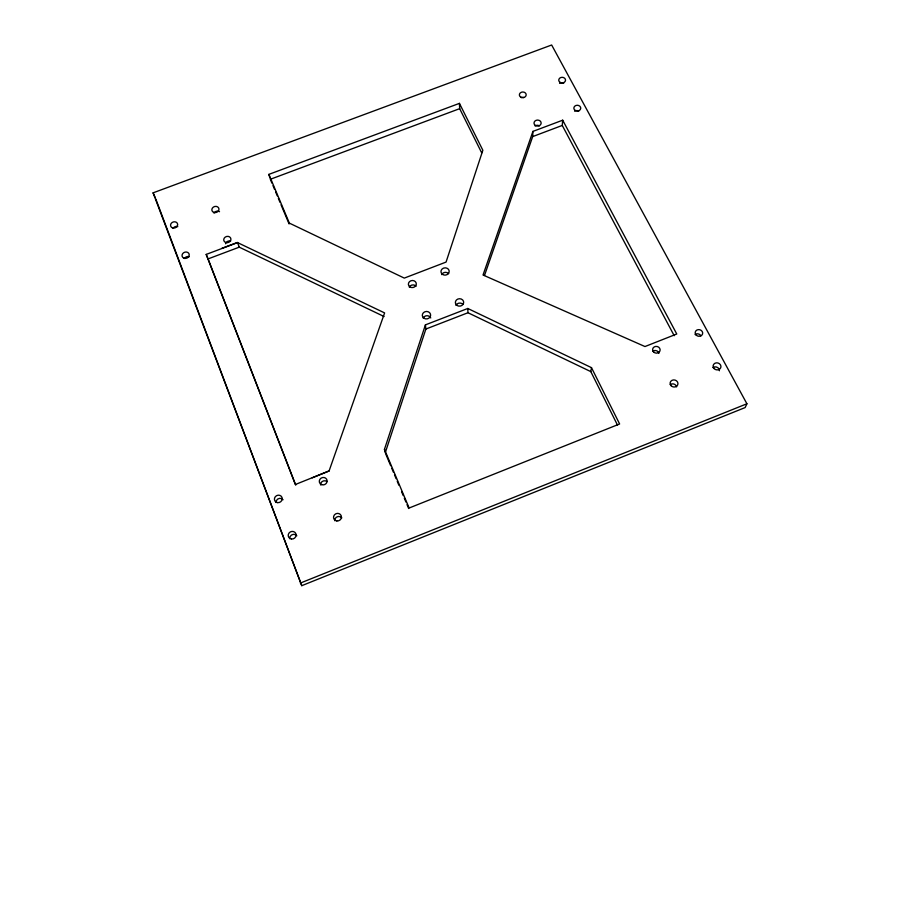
<?xml version="1.0" encoding="UTF-8"?>
<svg xmlns="http://www.w3.org/2000/svg" width="900" height="900" viewBox="0 0 900 900"><rect width="100%" height="100%" fill="white"/><g stroke="black" fill="none" stroke-linecap="round" stroke-linejoin="round"><path stroke-width="1.35" d="M484.493 275.49L532.688 136.586L532.924 131.4L562.691 120.195L676.766 334.001L644.974 346.545L483.03 275.006L532.924 131.4M674.201 335.7L562.264 125.438L562.691 120.195M617.501 425.126L590.816 371.621L591.48 367.65L467.786 308.475L425.407 324.877L384.457 449.348L385.245 452.79L425.88 329.04L425.407 324.877M328.984 471.24L384.604 312.919L237.566 242.606L206.19 254.419L295.358 484.504L328.905 471.026L312.221 477.844M746.91 403.774L745.144 407.565L301.77 585.675L153.09 192.847L551.655 45L746.91 403.774L300.353 583.076M425.88 329.04L467.966 312.739L590.816 371.621M221.861 248.321L237.487 242.426M206.19 254.419L208.08 258.907L239.243 247.162L384.086 316.541M532.688 136.586L562.264 125.438M268.875 174.375L459.428 103.365L482.85 150.255L446.062 262.08L404.291 278.1L289.35 223.11L268.875 174.375L269.955 178.054M459.428 103.365L459.664 108.664L270.315 179.291L271.924 183.116M591.48 367.65L619.616 423.968L409.129 508.016L384.457 449.348M459.664 108.664L481.714 152.876M153.09 192.847L155.284 197.64M273.004 185.67L274.613 189.495M275.681 192.049L277.29 195.874M278.359 198.428L279.968 202.252M281.048 204.806L289.091 223.954M385.785 454.084L390.69 465.75M391.781 468.349L393.412 472.23M394.504 474.829L396.135 478.71M397.226 481.309L398.858 485.19M401.58 491.67L403.211 495.562M404.303 498.15L405.934 502.043M407.025 504.641L408.656 508.522M208.08 258.907L295.751 485.111M155.779 198.945L301.77 585.675M237.566 242.606L239.243 247.162M467.786 308.475L467.966 312.739M334.699 520.717A3.96 3.746 -22.3 0 1 341.798 517.894M712.901 367.594A3.926 3.488 14.4 0 1 719.381 370.766M289.688 538.639A3.982 3.746 -28.6 0 1 296.831 535.793M423.135 318.049A4.129 3.712 -6.8 0 1 430.762 317.936M695.081 334.519A3.746 3.308 12.1 0 1 700.886 335.801M559.586 83.374A3.375 2.801 -0.3 0 1 563.692 83.272M521.257 97.594A3.386 2.835 -1.9 0 1 523.845 97.526M574.605 111.218A3.42 2.869 0.7 0 1 578.768 111.116M535.084 125.966A3.544 2.993 -1 0 1 539.404 125.865M652.837 351.214A3.735 3.341 10.4 0 1 658.924 353.363M670.241 384.581A3.926 3.521 12.9 0 1 676.62 386.854M455.951 305.381A4.129 3.69 -4.3 0 1 463.027 304.436M441.664 274.624A4.084 3.623 -5.4 0 1 448.661 273.679M409.286 287.134A3.949 3.51 -7.6 0 1 416.059 286.222M320.558 484.965A3.915 3.656 -21.1 0 1 326.869 481.466M276.007 502.549A3.938 3.667 -26.4 0 1 283.072 499.748M225.562 243.765A3.623 3.127 -17.7 0 1 230.648 241.155M184.466 258.536A3.634 3.127 -20 0 1 189.27 256.725M214.031 213.109A3.578 3.06 -17.4 0 1 219.521 211.691M173.036 228.42A3.6 3.071 -19.6 0 1 177.795 226.643M671.062 385.684A3.949 3.544 12.8 0 0 677.745 384.795A3.949 3.544 12.8 0 0 673.279 379.946A3.949 3.544 12.8 0 0 671.062 385.684M696.116 335.036A3.78 3.33 12 0 0 702.495 334.181A3.78 3.33 12 0 0 698.197 329.636A3.78 3.33 12 0 0 696.116 335.036M560.149 82.418A3.397 2.824 -0.3 0 0 565.515 80.404A3.397 2.824 -0.3 0 0 560.745 77.558A3.397 2.824 -0.3 0 0 560.149 82.418M520.751 97.144A3.409 2.846 -1.9 0 0 526.163 95.119A3.409 2.846 -1.9 0 0 521.415 92.239A3.409 2.846 -1.9 0 0 520.751 97.144M336.836 520.954A3.982 3.769 -22.2 0 0 341.19 515.7A3.982 3.769 -22.2 0 0 334.429 514.89A3.982 3.769 -22.2 0 0 336.836 520.954M456.998 305.426A4.151 3.712 -4.4 0 0 463.635 302.85A4.151 3.712 -4.4 0 0 457.931 299.025A4.151 3.712 -4.4 0 0 456.998 305.426M535.466 125.505A3.566 3.004 -1 0 0 541.125 123.379A3.566 3.004 -1 0 0 536.13 120.33A3.566 3.004 -1 0 0 535.466 125.505M653.524 351.866A3.757 3.353 10.3 0 0 659.914 351.011A3.757 3.353 10.3 0 0 655.673 346.433A3.757 3.353 10.3 0 0 653.524 351.866M575.291 110.475A3.442 2.88 0.6 0 0 580.725 108.427A3.442 2.88 0.6 0 0 575.876 105.514A3.442 2.88 0.6 0 0 575.291 110.475M714.082 368.561A3.949 3.51 14.3 0 0 720.754 367.673A3.949 3.51 14.3 0 0 716.231 362.869A3.949 3.51 14.3 0 0 714.082 368.561M277.639 502.627A3.971 3.69 -26.3 0 0 282.026 497.452A3.971 3.69 -26.3 0 0 275.355 496.654A3.971 3.69 -26.3 0 0 277.639 502.627M291.454 539.021A4.016 3.78 -28.4 0 0 295.875 533.734A4.016 3.78 -28.4 0 0 289.125 532.913A4.016 3.78 -28.4 0 0 291.454 539.021M423.911 318.206A4.163 3.735 -6.8 0 0 430.582 315.619A4.163 3.735 -6.8 0 0 424.912 311.76A4.163 3.735 -6.8 0 0 423.911 318.206M213.851 212.422A3.6 3.071 -17.4 0 0 218.959 208.991A3.6 3.071 -17.4 0 0 213.412 207.079A3.6 3.071 -17.4 0 0 213.851 212.422M184.005 258.21A3.656 3.15 -20 0 0 189.236 254.734A3.656 3.15 -20 0 0 183.656 252.709A3.656 3.15 -20 0 0 184.005 258.21M172.485 227.857A3.623 3.083 -19.6 0 0 177.671 224.449A3.623 3.083 -19.6 0 0 172.17 222.469A3.623 3.083 -19.6 0 0 172.485 227.857M225.731 242.505A3.645 3.139 -17.6 0 0 230.917 239.051A3.645 3.139 -17.6 0 0 225.315 237.049A3.645 3.139 -17.6 0 0 225.731 242.505M321.604 484.639A3.938 3.679 -21 0 0 327.094 480.634A3.938 3.679 -21 0 0 320.906 478.271A3.938 3.679 -21 0 0 321.604 484.639M442.575 274.421A4.106 3.634 -5.4 0 0 449.156 271.89A4.106 3.634 -5.4 0 0 443.52 268.144A4.106 3.634 -5.4 0 0 442.575 274.421M409.894 286.886A3.971 3.533 -7.7 0 0 416.272 284.434A3.971 3.533 -7.7 0 0 410.873 280.789A3.971 3.533 -7.7 0 0 409.894 286.886"/></g></svg>
